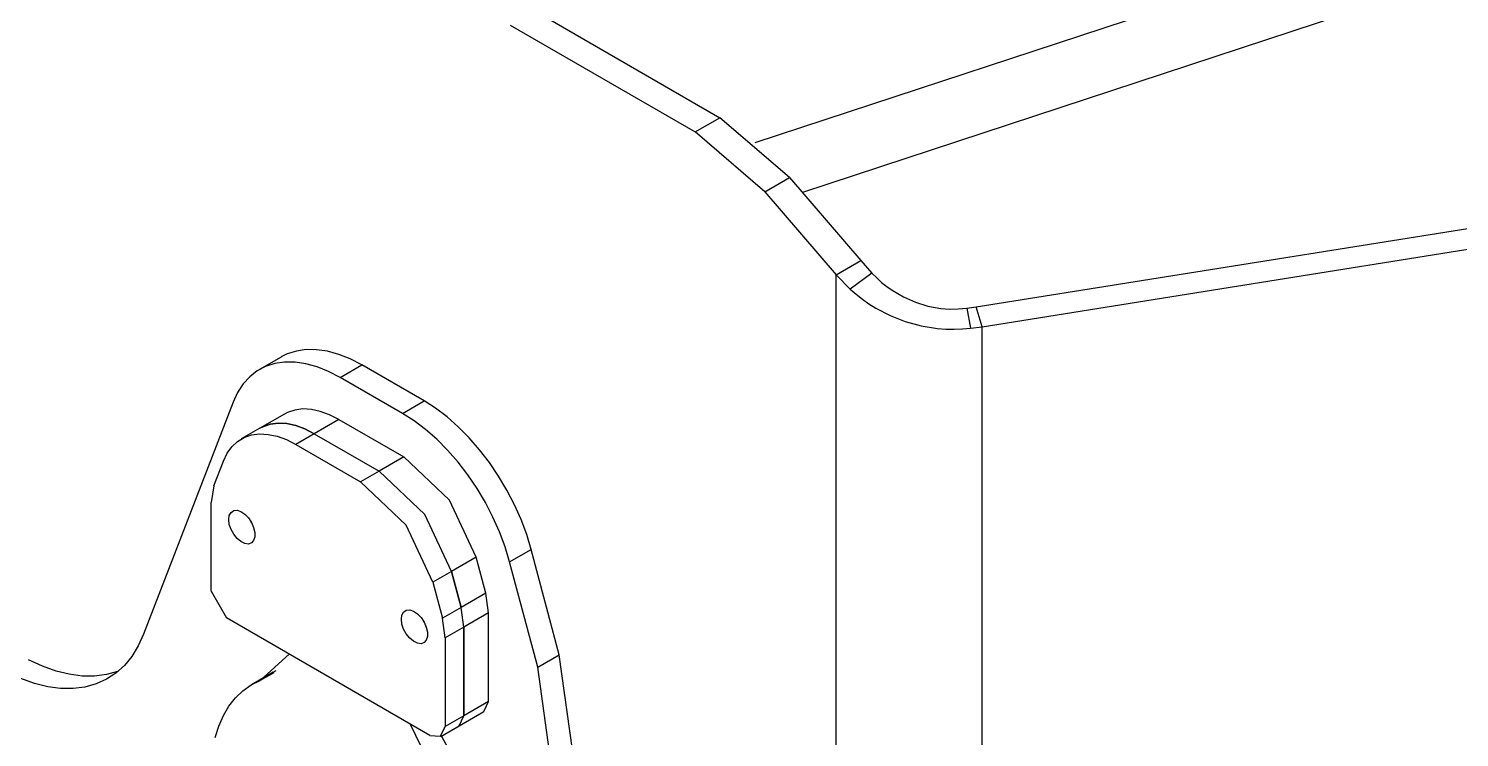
# Model space of a CAD drawing. Extents: x 0 to 258, y 0 to 184.
# Drawn here: x 121.17 to 137.58, y 100.63 to 108.76 of the extents above; entities that cross this region are included whole.
import ezdxf

# ---------------------------------------------------------------- set-up
doc = ezdxf.new("R2010")
doc.units = 0

msp = doc.modelspace()

# ---------------------------------------------------------------- linework, layer by layer
for p, q in [((140.857501, 111.187664), (129.499747, 107.451487)), ((141.467894, 110.641565), (130.043465, 106.883692)), ((126.974038, 108.963844), (129.095199, 107.739089)), ((126.691198, 108.800596), (128.81236, 107.575841)), ((128.81236, 107.575841), (129.095199, 107.739089)), ((129.897801, 107.05333), (129.095263, 107.739168)), ((129.614959, 106.89005), (128.812421, 107.575886)), ((132.035775, 105.569773), (145.015159, 107.643045)), ((132.10536, 105.342496), (145.072308, 107.413652)), ((129.61484, 106.890042), (129.89768, 107.05329)), ((129.89768, 107.05329), (130.714712, 106.101056)), ((129.61484, 106.890042), (130.431873, 105.937808)), ((130.431873, 105.937808), (130.714712, 106.101056)), ((130.714712, 106.101056), (130.841976, 105.955535)), ((130.431608, 98.255111), (130.431873, 105.937808)), ((130.431873, 105.937808), (130.593268, 105.77456)), ((130.841976, 105.955535), (130.593268, 105.77456)), ((130.842103, 105.955458), (130.895893, 105.901605)), ((130.895893, 105.901605), (130.952363, 105.850945)), ((130.952363, 105.850945), (131.01141, 105.803657)), ((130.593231, 105.774679), (130.661364, 105.714545)), ((130.661364, 105.714545), (130.732894, 105.65789)), ((131.01141, 105.803657), (131.072918, 105.759894)), ((131.072918, 105.759894), (131.202693, 105.683581)), ((131.202693, 105.683581), (131.340284, 105.623137)), ((130.732894, 105.65789), (130.807689, 105.604928)), ((130.807689, 105.604928), (130.885598, 105.555861)), ((130.885598, 105.555861), (131.049978, 105.47015)), ((131.340284, 105.623137), (131.483984, 105.579465)), ((131.483984, 105.579465), (131.631873, 105.553271)), ((131.631873, 105.553271), (131.731756, 105.545704)), ((131.731756, 105.545704), (131.831967, 105.546233)), ((131.831967, 105.546233), (131.931743, 105.554673)), ((131.931794, 105.554692), (132.035775, 105.569773)), ((131.931794, 105.554692), (131.973333, 105.325034)), ((132.10536, 105.342496), (132.035775, 105.569773)), ((131.049978, 105.47015), (131.224262, 105.402141)), ((131.224262, 105.402141), (131.406284, 105.352939)), ((131.406284, 105.352939), (131.593612, 105.323396)), ((131.593612, 105.323396), (131.688436, 105.316173)), ((131.688436, 105.316173), (131.783582, 105.314056)), ((131.783582, 105.314056), (131.8787, 105.316993)), ((131.8787, 105.316993), (131.973444, 105.324984)), ((131.973333, 105.325034), (132.10536, 105.342496)), ((132.104831, 97.811406), (132.10536, 105.342496)), ((124.135345, 105.029817), (124.065717, 104.995263)), ((124.240374, 105.06365), (124.135345, 105.029817)), ((124.353171, 105.080186), (124.240374, 105.06365)), ((124.472572, 105.079128), (124.353171, 105.080186)), ((124.597336, 105.060713), (124.472572, 105.079128)), ((124.726175, 105.025034), (124.597336, 105.060713)), ((124.857755, 104.972453), (124.726175, 105.025034)), ((123.887859, 104.886948), (123.791689, 104.836166)), ((124.065741, 104.995099), (123.818356, 104.852224)), ((123.992886, 104.920777), (123.887859, 104.886948)), ((124.105685, 104.937314), (123.992886, 104.920777)), ((124.225084, 104.936256), (124.105685, 104.937314)), ((124.34985, 104.917841), (124.225084, 104.936256)), ((124.478689, 104.882164), (124.34985, 104.917841)), ((124.610266, 104.829584), (124.478689, 104.882164)), ((124.743338, 104.760678), (124.990723, 104.903553)), ((124.990707, 104.903516), (124.857755, 104.972453)), ((125.704304, 104.491597), (124.990723, 104.903553)), ((123.705371, 104.768957), (123.629804, 104.686021)), ((123.791689, 104.836166), (123.705371, 104.768957)), ((124.743219, 104.760644), (124.610266, 104.829584)), ((125.456919, 104.348723), (124.743338, 104.760678)), ((123.565767, 104.588215), (123.513922, 104.476553)), ((123.629804, 104.686021), (123.565767, 104.588215)), ((123.513821, 104.476516), (122.488562, 101.815605)), ((124.221985, 104.387087), (124.137525, 104.358274)), ((124.314005, 104.399073), (124.221985, 104.387087)), ((124.41221, 104.394046), (124.314005, 104.399073)), ((124.515135, 104.372085), (124.41221, 104.394046)), ((124.621249, 104.333533), (124.515135, 104.372085)), ((125.456919, 104.348723), (125.704304, 104.491597)), ((125.837294, 104.40692), (125.704341, 104.491502)), ((125.968871, 104.307569), (125.837294, 104.40692)), ((124.104106, 104.340785), (123.821002, 104.177537)), ((123.939144, 104.223808), (123.854681, 104.194992)), ((123.854681, 104.194963), (123.939144, 104.223779)), ((124.031163, 104.235793), (123.939144, 104.223808)), ((123.939144, 104.223779), (124.031163, 104.235764)), ((124.129368, 104.230766), (124.031163, 104.235793)), ((124.031163, 104.235764), (124.129368, 104.230737)), ((124.137525, 104.358274), (124.103973, 104.340891)), ((124.232294, 104.208806), (124.129368, 104.230766)), ((124.129368, 104.230737), (124.232294, 104.208777)), ((124.338407, 104.170251), (124.232294, 104.208806)), ((124.232294, 104.208777), (124.338407, 104.170222)), ((124.729051, 104.278873), (124.446212, 104.115625)), ((124.728969, 104.278949), (124.621249, 104.333533)), ((124.729051, 104.278873), (125.470941, 103.850513)), ((125.589808, 104.264048), (125.456855, 104.34863)), ((125.721383, 104.164697), (125.589808, 104.264048)), ((126.097704, 104.194479), (125.968871, 104.307569)), ((123.566904, 104.027297), (123.642549, 104.072511)), ((123.821002, 104.177537), (123.609071, 104.055035)), ((123.642549, 104.072511), (123.727011, 104.101324)), ((123.727011, 104.101324), (123.819031, 104.11331)), ((123.819031, 104.11331), (123.917236, 104.108283)), ((123.854681, 104.194992), (123.821132, 104.177609)), ((123.821132, 104.17758), (123.854681, 104.194963)), ((123.917236, 104.108283), (124.020161, 104.086322)), ((124.020161, 104.086322), (124.126275, 104.04777)), ((124.126275, 104.04777), (124.233995, 103.993186)), ((124.446212, 104.115625), (124.234016, 103.993123)), ((124.446127, 104.115667), (124.338407, 104.170251)), ((124.338407, 104.170222), (124.446127, 104.115638)), ((124.446212, 104.115625), (125.188102, 103.687265)), ((124.446212, 104.115625), (125.188102, 103.687265)), ((125.850219, 104.051609), (125.721383, 104.164697)), ((125.974977, 103.925951), (125.850219, 104.051609)), ((126.222466, 104.06882), (126.097704, 104.194479)), ((126.341859, 103.931896), (126.222466, 104.06882)), ((123.403387, 103.801173), (123.446424, 103.89061)), ((123.446424, 103.89061), (123.501203, 103.96636)), ((123.501203, 103.96636), (123.566904, 104.027297)), ((124.234016, 103.993123), (124.976171, 103.564763)), ((126.094373, 103.789026), (125.974977, 103.925951)), ((126.45465, 103.785124), (126.341859, 103.931896)), ((123.293423, 103.51608), (123.40349, 103.8013)), ((125.470941, 103.850513), (125.188102, 103.687265)), ((125.99504, 103.353385), (125.471063, 103.850502)), ((126.207165, 103.642254), (126.094373, 103.789026)), ((126.559671, 103.630023), (126.45465, 103.785124)), ((125.500066, 103.067644), (124.976089, 103.56476)), ((125.188102, 103.687265), (124.976171, 103.564763)), ((125.712198, 103.190106), (125.188221, 103.687223)), ((125.712198, 103.190106), (125.188221, 103.687223)), ((126.312183, 103.48715), (126.207165, 103.642254)), ((126.655831, 103.468198), (126.559671, 103.630023)), ((123.293476, 103.515971), (123.261486, 103.324985)), ((126.408343, 103.325329), (126.312183, 103.48715)), ((126.742136, 103.301328), (126.655831, 103.468198)), ((123.261409, 102.309317), (123.261409, 103.325051)), ((123.49089, 103.213519), (123.521356, 103.233839)), ((123.521356, 103.233839), (123.560147, 103.237305)), ((123.560147, 103.237305), (123.603814, 103.223599)), ((123.603814, 103.223599), (123.648478, 103.193947)), ((126.30161, 102.699405), (125.99504, 103.353385)), ((126.49465, 103.158459), (126.408343, 103.325329)), ((126.817693, 103.131141), (126.742136, 103.301328)), ((123.464775, 103.13085), (123.471443, 103.178139)), ((123.471443, 103.075859), (123.464775, 103.130855)), ((123.471443, 103.178139), (123.49089, 103.213519)), ((123.490863, 103.018039), (123.471443, 103.075859)), ((123.648478, 103.193947), (123.690171, 103.150979)), ((123.690171, 103.150979), (123.725188, 103.098515)), ((123.727604, 103.094335), (123.71464, 103.116295)), ((123.725188, 103.098515), (123.750403, 103.041214)), ((125.806636, 102.413663), (125.500066, 103.067644)), ((126.018769, 102.536125), (125.712198, 103.190106)), ((126.018769, 102.536125), (125.712198, 103.190106)), ((126.570207, 102.988269), (126.49465, 103.158459)), ((126.881719, 102.959397), (126.817693, 103.131141)), ((123.521327, 102.962535), (123.490863, 103.018039)), ((123.560115, 102.914281), (123.521327, 102.962535)), ((123.603782, 102.877562), (123.560115, 102.914281)), ((123.750403, 102.890648), (123.725162, 102.86248)), ((123.750403, 103.041214), (123.763606, 102.98417)), ((123.763606, 102.932449), (123.750403, 102.890648)), ((123.763606, 102.98417), (123.763606, 102.932449)), ((126.634234, 102.816525), (126.570207, 102.988269)), ((126.933551, 102.787876), (126.881719, 102.959397)), ((123.648449, 102.855628), (123.603782, 102.877562)), ((123.690142, 102.850442), (123.648449, 102.855628)), ((123.725162, 102.86248), (123.690142, 102.850442)), ((126.686065, 102.645006), (126.634234, 102.816525)), ((126.686171, 102.645073), (126.933556, 102.787947)), ((127.255554, 101.580391), (126.933556, 102.787947)), ((126.301732, 102.699312), (126.018893, 102.536064)), ((126.411534, 102.287356), (126.301732, 102.699312)), ((127.008169, 101.437516), (126.686171, 102.645073)), ((126.018893, 102.536064), (125.806697, 102.413562)), ((125.806697, 102.413562), (125.916499, 102.001607)), ((126.018893, 102.536064), (126.128695, 102.124109)), ((126.128695, 102.124109), (126.018893, 102.536064)), ((123.261441, 102.309224), (123.438209, 102.003033)), ((126.411534, 102.287356), (126.128695, 102.124109)), ((126.443461, 102.059397), (126.411489, 102.287311)), ((125.451339, 102.03505), (125.470785, 102.07043)), ((125.470785, 102.07043), (125.501252, 102.09075)), ((125.501252, 102.09075), (125.540043, 102.094216)), ((125.540043, 102.094216), (125.583709, 102.080511)), ((125.583709, 102.080511), (125.628374, 102.050859)), ((126.128695, 102.124109), (125.916499, 102.001607)), ((126.160619, 101.896115), (126.128645, 102.124029)), ((126.160619, 101.896115), (126.128645, 102.124029)), ((125.771772, 100.655938), (123.43815, 102.00293)), ((125.444671, 101.987761), (125.451339, 102.03505)), ((125.451365, 101.93277), (125.444697, 101.987766)), ((125.470785, 101.874951), (125.451365, 101.93277)), ((125.628374, 102.050859), (125.670067, 102.007891)), ((125.670067, 102.007891), (125.705084, 101.955424)), ((125.707479, 101.951071), (125.694514, 101.973296)), ((125.705084, 101.955424), (125.730325, 101.898126)), ((125.948487, 101.773653), (125.916515, 102.001567)), ((126.443549, 102.059286), (126.160709, 101.896038)), ((126.443549, 101.043552), (126.443549, 102.059286)), ((122.488546, 101.8157), (122.427581, 101.681578)), ((125.501247, 101.819449), (125.470785, 101.874951)), ((125.540035, 101.771195), (125.501247, 101.819449)), ((125.583701, 101.734473), (125.540035, 101.771195)), ((125.730323, 101.747557), (125.705082, 101.719392)), ((125.743525, 101.789358), (125.730323, 101.747557)), ((125.730325, 101.898126), (125.743528, 101.841079)), ((125.743528, 101.841079), (125.743525, 101.789358)), ((126.160709, 101.896038), (125.948514, 101.773536)), ((125.948514, 101.773536), (125.948514, 100.757802)), ((126.160709, 101.896038), (126.160445, 100.880304)), ((126.160445, 100.880304), (126.160709, 101.896038)), ((122.427581, 101.681578), (122.353704, 101.561909)), ((123.825849, 101.28437), (124.157954, 101.587489)), ((125.628368, 101.712539), (125.583701, 101.734473)), ((125.670064, 101.707353), (125.628368, 101.712539)), ((125.705082, 101.719392), (125.670064, 101.707353)), ((127.008169, 101.437516), (127.255554, 101.580391)), ((127.468691, 100.060861), (127.255533, 101.58029)), ((121.327511, 101.449433), (121.169486, 101.522635)), ((121.483501, 101.393709), (121.327511, 101.449433)), ((122.267511, 101.457661), (122.169697, 101.369674)), ((122.353704, 101.561909), (122.267511, 101.457661)), ((127.221203, 99.917989), (127.008047, 101.437421)), ((121.236002, 101.250876), (121.080015, 101.3066)), ((121.388693, 101.213081), (121.236002, 101.250876)), ((121.636192, 101.355916), (121.483501, 101.393709)), ((121.784353, 101.336363), (121.636192, 101.355916)), ((121.926791, 101.335305), (121.784353, 101.336363)), ((122.062356, 101.352529), (121.926791, 101.335305)), ((122.061051, 101.29866), (121.942452, 101.245188)), ((122.169697, 101.369674), (122.061051, 101.29866)), ((122.189951, 101.388026), (122.062356, 101.352529)), ((122.194925, 101.389878), (122.189951, 101.388026)), ((123.722154, 101.233657), (123.825838, 101.28437)), ((123.974989, 101.379572), (123.72734, 101.236697)), ((123.980016, 101.373487), (123.825764, 101.284322)), ((123.974989, 101.379572), (124.010179, 101.398622)), ((121.536857, 101.193528), (121.388693, 101.213081)), ((121.679292, 101.19247), (121.536857, 101.193528)), ((121.814857, 101.209694), (121.679292, 101.19247)), ((121.942452, 101.245188), (121.814857, 101.209694)), ((123.467363, 100.991857), (123.542208, 101.086824)), ((123.542208, 101.086824), (123.627362, 101.167636)), ((123.627362, 101.167636), (123.722154, 101.233657)), ((123.403418, 100.883484), (123.467363, 100.991857)), ((126.108851, 100.766004), (126.39169, 100.929252)), ((126.443549, 101.043552), (126.160445, 100.880304)), ((126.391629, 100.929183), (126.443416, 101.043634)), ((123.310145, 100.630027), (123.350875, 100.762557)), ((123.350875, 100.762557), (123.403418, 100.883484)), ((125.546861, 100.785607), (125.878918, 100.099038)), ((125.895263, 100.645867), (125.948442, 100.757892)), ((125.896656, 100.643502), (126.108851, 100.766004)), ((126.160445, 100.880304), (125.948514, 100.757802)), ((126.108788, 100.765901), (126.160574, 100.880352)), ((126.108788, 100.765901), (126.160574, 100.880352)), ((125.771656, 100.655821), (125.895263, 100.645867)), ((125.904897, 100.648199), (126.126406, 100.241908))]:
    msp.add_line(p, q)

doc.saveas('drawing.dxf')
